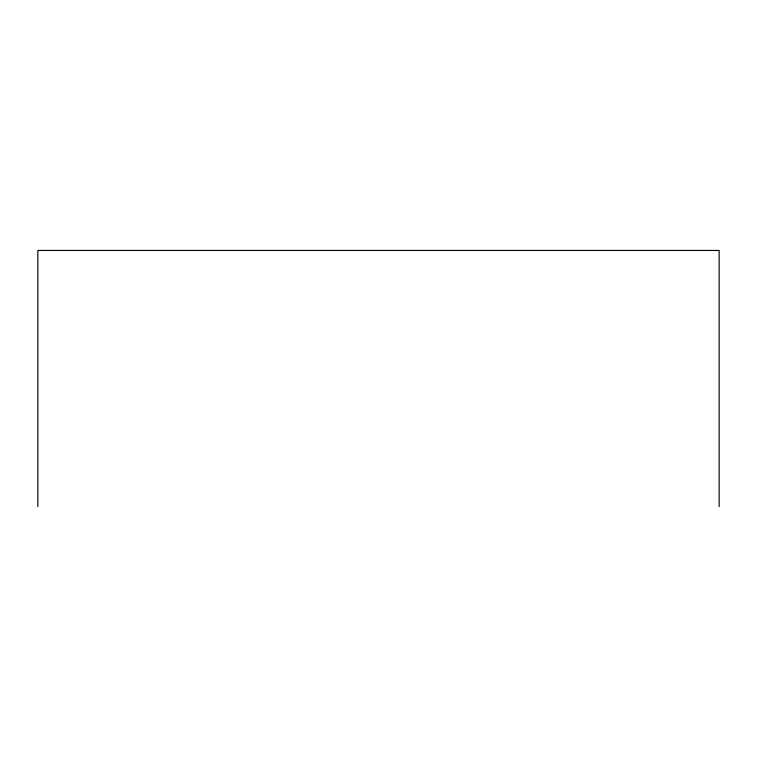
<?xml version="1.0" encoding="UTF-8"?>
<svg xmlns="http://www.w3.org/2000/svg" width="757" height="757" viewBox="0 0 757 757"><rect width="100%" height="100%" fill="white"/><g stroke="black" fill="none" stroke-linecap="round" stroke-linejoin="round"><path stroke-width="1.14" d="M719.15 506.556L719.15 250.444L37.85 250.444L37.85 506.556"/></g></svg>
